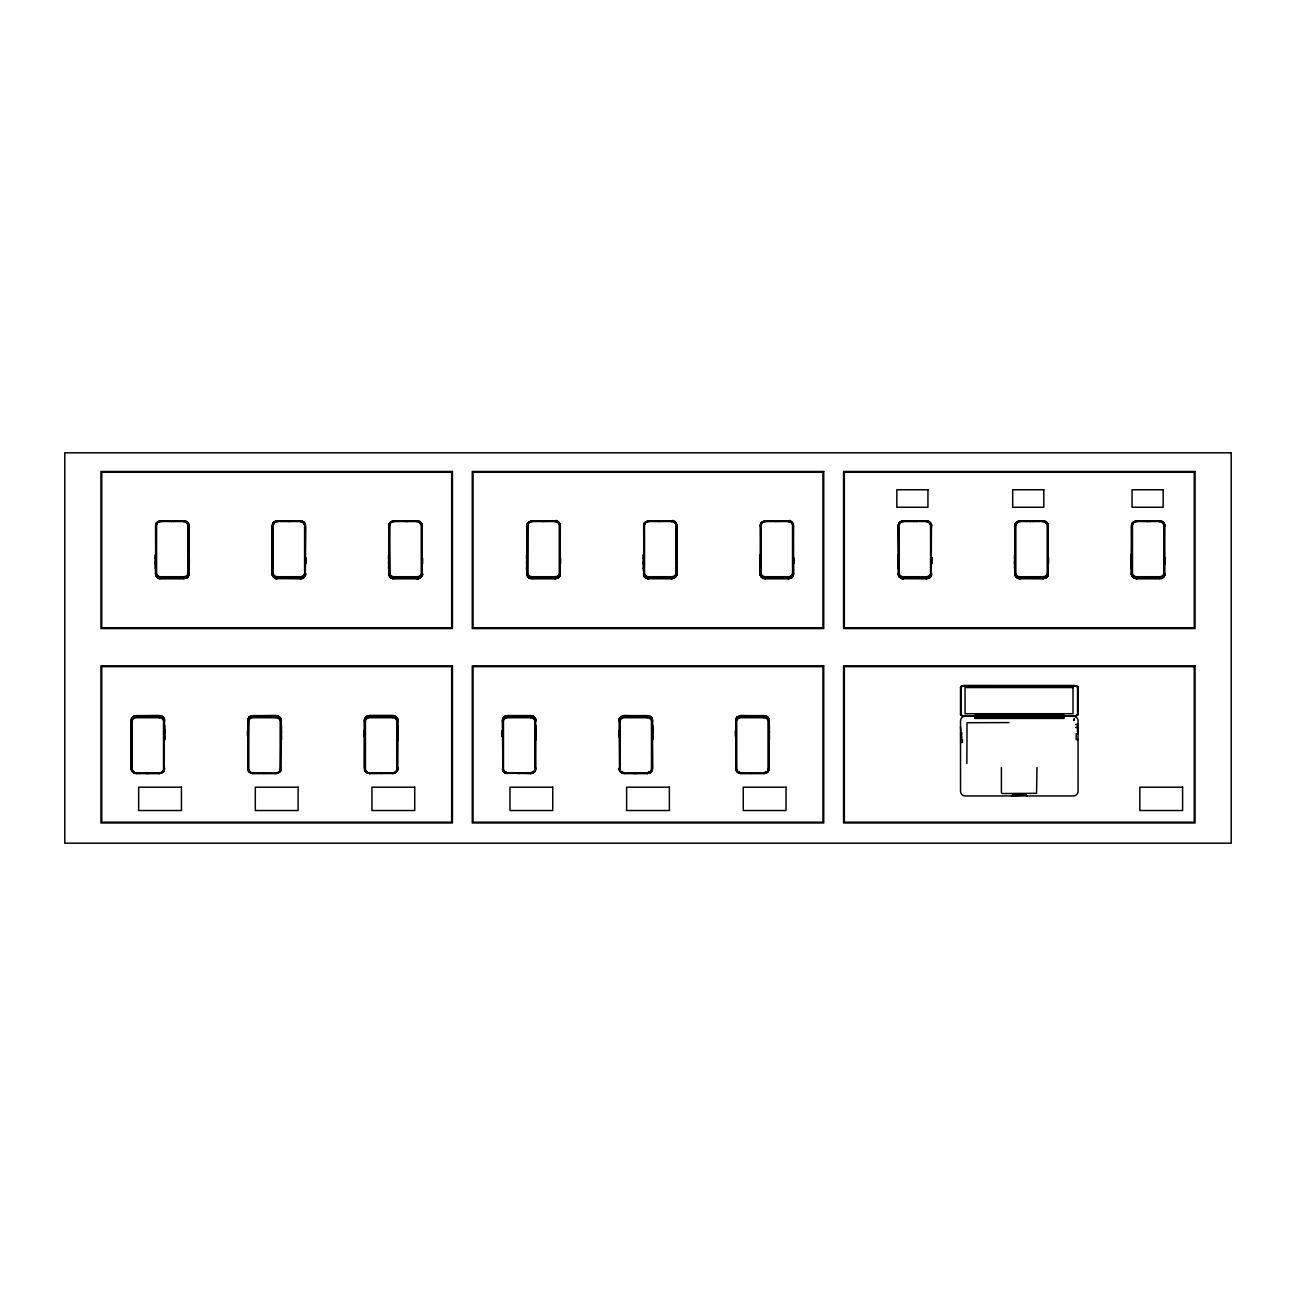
<?xml version="1.0" encoding="UTF-8"?>
<svg xmlns="http://www.w3.org/2000/svg" width="1296" height="1296" viewBox="0 0 1296 1296"><rect width="100%" height="100%" fill="white"/><g stroke="black" fill="none" stroke-linecap="round" stroke-linejoin="round"><path stroke-width="1.5" d="M131.107 736.922L131.301 730.393M131.398 736.922L131.398 730.231M155.439 564.943L155.536 560.228M155.439 559.548L155.536 554.51M164.867 739.838L164.867 734.962M164.867 734.168L164.867 729.567M188.714 564.214L188.811 557.523M189.005 563.971L189.005 557.523M247.747 736.922L247.941 730.393M248.038 736.922L248.038 730.231M272.079 564.894L272.176 560.228M272.079 559.499L272.176 554.51M281.507 739.838L281.507 734.962M281.507 734.168L281.507 729.567M305.354 564.214L305.451 557.523M305.645 563.971L305.645 557.523M364.387 736.922L364.387 730.523M364.678 736.922L364.678 730.231M388.719 564.894L388.816 560.228M388.719 559.499L388.816 554.51M398.147 739.838L398.147 734.962M398.147 734.168L398.147 729.567M421.994 564.214L421.994 557.944M422.285 563.971L422.285 557.944M502.411 736.922L502.411 730.523M502.605 736.922L502.702 730.231M526.743 564.894L526.84 560.228M526.743 559.499L526.84 554.51M535.88 739.886L535.977 734.897M535.88 734.216L535.977 729.502M560.018 564.214L560.018 557.944M560.309 557.944L560.018 563.663M619.051 736.922L619.051 730.523M619.245 736.922L619.342 730.523M643.383 564.894L643.48 560.228M643.383 559.499L643.48 554.51M652.52 739.886L652.617 734.897M652.52 734.216L652.617 729.502M676.658 564.214L676.658 557.944M676.949 557.944L676.658 563.663M735.691 736.922L735.691 730.523M735.885 736.922L735.982 730.523M760.023 564.894L760.12 560.228M760.023 559.499L760.12 554.51M769.16 739.886L769.257 734.897M769.16 734.216L769.257 729.502M769.451 734.962L769.451 739.336M793.298 564.214L793.298 557.944M793.589 557.944L793.298 563.663M898.144 554.51L898.047 559.499L898.144 554.558M931.322 557.944L931.322 564.214L931.613 557.944M931.613 563.971L931.613 557.523M931.921 557.588L931.921 563.485M1014.687 560.439L1014.687 564.894L1014.687 560.228M1014.784 554.51L1014.687 559.499L1014.784 554.558M1047.962 557.944L1047.962 564.214L1048.253 558.43M1048.253 563.971L1048.253 557.588M1048.561 557.588L1048.561 563.485M1131.327 560.439L1131.327 564.894L1131.327 560.228M1131.424 554.51L1131.327 559.499L1131.424 554.558M1164.602 557.944L1164.602 564.214L1164.893 558.754M1164.893 563.971L1164.893 557.588M1165.201 557.588L1165.201 563.485M364.678 736.792L364.678 735.626M304.949 575.618L300.413 578.632M393.984 716.72L392.656 715.57L369.603 715.57L365.926 716.899L365.083 718.826L369.587 715.57L392.656 715.57L396.333 717.887L396.317 716.899L397.37 720.155M389.95 576.331L389.513 575.618L391.684 578.081L390.355 577.546L390.339 576.558L394.033 578.826L417.085 578.826L419.645 578.291L420.763 576.558L417.053 578.632M531.878 716.186L533.239 716.153L507.611 715.619L505.019 716.234L503.933 717.887L507.611 716.558L507.611 715.57L530.68 715.57L533.272 716.234L535.394 720.155M560.309 525.35L560.164 574.484L555.077 578.632M619.537 720.155L619.569 718.826L624.251 715.57L649.912 716.234L652.342 718.988L652.455 734.022M676.301 575.343L675.378 577.579L675.427 576.558L671.717 578.632M736.177 720.155L737.23 716.899L737.213 717.887L740.891 716.558L740.891 715.57L766.552 716.234L768.982 718.988L769.095 734.022M790.981 577.271L788.373 578.875L793.346 574.517L793.589 525.35M927.742 577.724L926.397 578.875L926.413 577.886L930.091 576.558L930.074 577.546L931.451 575.456C932.083 571.714 930.058 579.62 930.965 575.343L930.496 576.59M1044.382 577.724L1043.053 578.891L1043.053 577.886L1047.557 575.618M160.769 578.632L157.059 576.558L157.108 577.579L158.404 578.081L156.233 575.618L157.415 577.19M131.593 767.88L131.803 771.347L136.307 773.615L159.376 773.615L163.879 771.347L164.398 718.988L163.004 716.866L163.053 717.887L159.343 715.813L160.655 715.716M277.409 578.632L272.873 575.618L274.914 578.243L273.699 576.558M248.233 767.88L248.443 771.347L252.947 773.615L276.016 773.615L280.519 771.347L281.038 718.988L275.983 715.813L277.295 715.716M394.049 578.632L392.688 577.724M392.639 715.57L393.935 715.716M532.073 578.632L527.537 575.618M530.647 715.813L533.272 717.174M648.713 578.632L647.368 578.713L671.749 578.826L674.341 577.271M647.287 715.813L649.912 716.234L648.518 716.186M765.353 578.632L762.745 578.259L761.643 576.558L765.32 577.886L788.389 577.886M763.927 715.813L766.519 716.153L767.637 717.887M903.377 578.632L902.032 578.713L898.841 575.618L900.947 578.178L900.023 577.433M1020.017 578.632L1016.307 576.558L1016.356 577.579L1017.652 578.081L1015.481 575.618L1018.786 578.502L1017.392 577.271M1132.947 576.558L1134.113 578.275L1132.121 575.618L1136.657 578.632M134.978 716.72L134.978 715.732L131.803 718.826L133.844 716.202L132.629 717.887L136.307 716.558L160.704 716.72M249.383 716.866L248.443 718.826L249.286 716.899L249.269 717.887L251.748 715.943M368.258 715.732L368.258 716.72M530.712 577.724L532.057 578.826L555.109 578.826L556.438 577.724M622.922 716.72L624.267 715.619L647.32 715.619L649.912 717.174M739.562 716.72L740.907 715.619L763.96 715.619L766.552 717.174M763.992 577.724L765.337 578.826L788.389 578.826L789.718 577.724M1135.296 577.724L1136.641 578.826L1159.693 578.826L1164.197 575.618M1136.641 578.826L1134.032 577.271M186.268 522.774L186.397 521.446L183.805 520.83L159.408 520.992L156.233 523.098L156.022 526.565M302.908 522.774L303.037 521.446L300.445 520.83L276.048 520.992L272.873 523.098L272.662 526.565M419.548 522.774L419.677 521.446L417.085 520.83L392.688 520.992L389.513 523.098L389.302 526.565M506.412 772.108L505.1 771.784L505.019 772.999L530.68 773.615L535.183 771.347L535.394 719.912L535.394 769.322A4.747 4.115 0 0 1 530.647 773.42M621.659 772.06L624.251 773.615L647.32 773.615L650.997 772.286L652.52 768.155L652.277 739.935M738.299 772.06L740.891 773.615L763.96 773.615L767.637 772.286L769.144 768.091L768.917 739.935M928.876 522.774L929.005 521.446L926.413 520.83L902.016 520.992L898.841 523.098L898.63 526.565M1045.516 522.774L1045.645 521.446L1043.053 520.83L1018.656 520.992L1015.481 523.098L1015.27 526.565M155.893 526.549L156.184 525.253M131.107 721.078L132.111 717.806L131.269 718.988L131.171 768.042M188.519 574.29L188.6 575.618L188.843 524.2L186.397 521.446M189.005 573.367L188.357 575.586M163.928 769.192L164.576 768.155M164.333 767.929L163.053 772.286M164.398 770.245L164.511 768.042M272.354 524.2L272.354 575.456L276.145 578.599L275.044 577.838M272.533 526.549L272.824 525.253M247.747 721.078L248.152 718.826L247.811 768.042M304.123 576.558L301.725 578.729L304.641 576.639L305.159 574.29M304.997 575.586L305.645 573.367M303.037 521.446L304.949 523.098L305.581 526.403L305.338 575.602L305.645 574.306L304.528 576.59M280.568 769.192L281.216 768.155M280.859 767.896L279.693 772.286M280.519 771.347L281.151 768.042M281.038 770.245L281.216 769.095M388.994 524.2L389.578 576.655M389.173 526.549L389.464 525.253M364.387 721.078L364.792 718.826L364.873 769.322A4.747 4.115 0 0 0 369.619 773.42M421.799 574.29L421.88 575.618L422.123 524.2L419.677 521.446M422.285 573.367L421.637 575.586M397.208 769.192L397.856 768.155M397.499 767.896L397.159 771.347L393.984 773.453L369.587 773.615L365.083 771.347L364.873 767.88M396.333 772.286L397.791 768.042M397.159 771.347L397.856 769.095M559.661 525.253C561.249 529.432 559.192 518.335 555.109 520.83L532.04 520.83L527.537 523.098L527.326 574.533L527.326 525.123A4.747 4.115 0 0 1 532.073 521.024L555.077 521.024A4.747 4.115 0 0 1 559.823 525.123L560.309 574.306M527.018 524.2L527.197 554.542M527.488 525.496L527.197 526.549L527.537 523.098M506.412 716.186L502.411 720.139L502.897 769.322A4.747 4.115 0 0 0 507.643 773.42M502.411 721.078L502.929 718.826L502.897 720.155M559.823 574.29L559.904 575.618L560.066 562.675M560.309 573.367L559.305 576.639L555.093 578.826M535.637 739.935L535.702 770.245M535.734 767.977L534.357 772.286M676.301 525.253C677.889 529.432 675.832 518.335 671.749 520.83L648.68 520.83L644.177 523.098L643.966 574.533L643.966 525.123A4.747 4.115 0 0 1 648.713 521.024L671.717 521.024A4.747 4.115 0 0 1 676.463 525.123L676.949 574.306M643.658 524.2L643.837 554.542M645.003 522.158L643.966 526.565L644.177 523.098M619.051 721.078L619.569 718.826L619.537 769.322A4.747 4.115 0 0 0 624.283 773.42M676.463 574.29L676.544 575.618L676.706 562.675M676.949 525.35L676.804 574.484L675.07 577.19L671.717 578.389M676.642 575.602L676.949 573.367M792.941 525.253C794.529 529.432 792.472 518.335 788.389 520.83L765.32 520.83L760.817 523.098L760.606 574.533L760.606 525.123A4.747 4.115 0 0 1 765.353 521.024L788.357 521.024A4.747 4.115 0 0 1 793.103 525.123L793.589 574.306M760.298 524.2L760.477 554.542M760.298 525.139L760.606 526.565L760.817 523.098M736.209 718.826L736.177 769.322A4.747 4.115 0 0 0 740.923 773.42M735.691 721.078L737.57 717.012M792.941 575.343L792.585 576.639L793.103 574.29M792.941 575.586L793.589 573.367M898.501 526.549L898.792 525.253M929.005 521.446L931.451 524.2L931.208 575.618L931.127 574.29M931.208 575.618L931.613 573.367M1015.141 526.549L1015.432 525.253M1047.767 574.29L1047.848 575.618L1048.091 524.2L1045.645 521.446M1047.735 575.618L1048.253 573.367M1048.027 575.57C1049.063 571.309 1045.775 580.365 1046.731 576.558M1164.893 525.35L1163.371 522.158L1161.022 520.992L1136.624 520.83L1132.121 523.098L1131.91 526.565M1131.602 524.2L1131.602 575.456L1135.361 578.68M1131.781 526.549L1132.072 525.253M1164.407 574.29L1164.488 575.618L1164.731 524.2M1164.375 575.618L1164.893 573.367M132.629 772.286L132.808 770.974M187.483 522.158L187.369 523.357M249.269 772.286L249.448 770.974M304.009 523.357L304.123 522.158M365.909 772.286L366.088 770.974M420.763 522.158L420.649 523.357M930.091 522.158L929.912 523.471M1046.731 522.158L1046.552 523.471M1163.192 523.471L1163.371 522.158M133.715 717.174L133.747 716.153L136.323 715.619L159.376 715.57L159.376 716.558M187.483 576.558L186.316 578.275L188.309 575.618M250.355 717.174L250.387 716.153L252.963 715.619L276.016 715.57L277.344 716.72M303.037 577.271L302.778 577.838M366.995 717.174L367.027 716.153L369.603 715.619M419.677 577.271L419.645 578.291L421.589 575.618M557.701 577.271L557.669 578.291L559.661 575.343M738.299 717.174L739.66 715.846M790.981 578.21L792.067 576.558M929.005 577.271L928.924 578.275L930.917 575.618M1045.645 577.271L1045.564 578.275L1046.374 577.19M1162.285 577.271L1162.204 578.275L1163.014 577.19M304.123 523.098L304.9 524.2L304.949 523.098M505.019 772.999L503.107 771.347L503.528 769.937M560.147 524.2L559.661 525.496L559.613 523.098M621.659 772.999L619.747 771.347L620.168 769.937M676.253 523.098L676.301 525.496L676.787 524.2M738.299 772.999L735.869 769.241M792.893 523.098L792.472 524.507M1162.285 521.446L1164.148 524.2L1164.197 523.098M187.466 577.546L186.381 578.259M304.106 577.546L302.778 578.081M365.909 717.887L365.958 716.866L368.388 716.186M620.573 717.887L623.02 715.846M1014.833 714.695L1014.007 714.533L1014.833 714.371M188.519 526.565L188.843 524.2M131.269 770.245L131.35 767.929M305.159 526.565L304.949 524.038M247.909 770.245L247.99 767.929M503.107 770.407L502.654 767.929L503.528 770.18M930.091 523.098L931.208 525.398M1046.731 523.098L1048.091 525.139L1047.767 574.533M1164.197 524.038L1164.407 574.533M188.293 576.607L188.357 575.343L187.223 577.514L187.888 576.331M305.483 575.456L303.944 577.562L304.997 575.343M503.059 719.102L503.528 718.114M619.699 719.102L619.763 717.838L623.052 715.943M736.339 719.102L736.808 718.114M1047.136 576.331L1047.605 575.343M1162.091 578.178L1164.245 575.343M1026.626 521.478L1027.145 521.284M188.989 574.371L187.888 576.59M364.451 768.042L364.549 718.988L366.169 716.931M503.107 771.347L502.637 718.875M619.747 771.347L619.277 718.875M736.387 771.347L735.869 718.924M792.682 576.655L793.346 562.675M186.397 577.271L183.789 578.826L160.736 578.826L158.404 577.838M392.704 578.713L391.684 577.838M287.534 521.203L288.392 521.543M291.195 521.3L290.369 520.927M266.02 773.275L263.023 773.372M405.227 521.494L404.093 521.089M382.66 773.275L379.663 773.372M545.616 521.527L545.859 521.3M778.896 521.527L779.139 521.3M914.134 520.927L913.421 521.543M1030.774 520.927L1029.947 521.332L1030.774 521.624M1147.041 521.624L1147.414 521.624M133.796 771.784L133.715 772.999M250.436 771.784L250.355 772.999M367.076 771.784L366.995 772.999M1021.216 714.566L1022.382 714.436M1013.877 714.695L1012.565 714.647L1013.99 714.501M304.074 523.26L303.037 522.385M1163.322 523.26L1162.156 522.774M301.774 577.724L300.429 578.826L276.145 578.599M530.777 578.68L527.553 576.607L527.488 575.343M646.348 577.838C642.816 576.315 648.13 579.636 647.352 577.724L644.177 575.618M764.057 578.68L762.728 577.271M765.191 715.846L765.288 716.72M156.184 525.496L156.233 523.098M158.144 521.446L155.779 526.516L155.714 575.456L158.177 578.291L159.457 578.729L159.408 577.724M188.179 576.671L188.843 575.456M131.107 769.095L131.123 720.074L132.224 717.854M272.824 525.496L272.873 523.098M163.879 771.347L163.928 768.949M247.909 718.988L249.626 717.012M247.747 769.095L248.573 717.773M248.395 719.102L248.864 717.854M388.994 525.139L390.339 522.158M389.464 525.496L389.513 523.098M421.637 575.343C417.506 582.779 428.101 567.259 419.418 578.081M422.123 575.456L420.714 577.579M364.549 718.988L366.266 717.012M364.387 769.095L364.403 720.074L365.504 717.854M559.192 576.59L560.147 574.517M559.564 576.655L560.147 575.456M502.573 718.988L504.29 717.012L503.107 717.887M502.573 719.928L503.528 717.854M644.015 525.463L644.242 524.2M535.345 768.982L535.183 771.347M535.118 770.245L535.475 769.046M675.832 576.59L676.787 574.517M676.787 575.456L671.733 578.826M619.213 718.988L620.93 717.012M619.358 718.843L620.055 717.806M619.213 719.928L620.168 717.854M652.115 769.046C650.187 771.881 652.811 767.07 652.342 770.245M651.823 771.347L652.212 769.095M650.997 772.286L652.034 767.88M792.472 576.59L793.427 574.517M735.853 718.988L736.517 717.773M735.853 719.928L736.808 717.854M768.982 770.245L768.512 768.949L768.463 771.347M768.755 769.046L767.588 771.185M898.792 525.496L898.841 523.098M1015.432 525.496L1017.392 521.446M1047.136 576.59L1047.848 575.618M1047.508 576.655L1048.091 575.456M1132.072 525.496L1132.121 523.098M1164.181 576.607C1165.736 571.39 1163.905 578.648 1160.957 578.68M1164.148 576.655L1164.731 575.456M188.26 524.2L188.309 523.098M421.54 524.2L421.589 523.098M1047.508 524.2L1047.557 523.098M364.792 769.046L364.549 770.245M619.569 768.982L619.537 767.88L620.168 770.18M162.697 717.255L161.935 716.153L161.968 717.174M278.348 716.607L278.608 717.174M394.988 716.607L395.248 717.174M762.728 578.21L760.817 575.618M792.763 524.281L793.071 525.463L792.472 524.264M157.059 522.158L156.298 524.2M156.443 524.362L157.415 523.406L156.67 524.507M171.752 521.543L170.813 521.089M273.699 522.158L272.889 524.119M273.083 524.362L274.055 523.406L273.197 524.443M132.111 717.806L132.986 717.012M163.669 770.083L163.004 771.185M163.053 771.347L163.863 770.326M389.723 524.362L390.339 523.098M280.082 770.18L279.693 771.347M279.58 771.088L280.309 770.083M527.974 524.507L528.363 522.158M527.666 524.281L528.476 523.357M559.613 576.558L557.572 578.243M396.949 770.083L396.333 771.347M644.387 524.362L646.088 522.385M534.244 771.088L535.054 770.164M619.747 717.887L620.833 716.931M789.653 578.68L792.472 576.331M791.807 577.514L792.893 576.558M650.884 771.088L651.823 770.407M899.667 522.158L898.339 525.204L898.97 576.671M899.051 524.362L900.752 521.446M899.165 524.443L899.667 523.098M736.387 717.887L737.392 716.882M930.917 576.558L928.746 578.081M1016.307 522.158L1015.027 525.269L1014.962 575.456L1016.42 577.579M1015.691 524.362L1016.663 523.406L1015.918 524.507M1047.557 576.558L1045.386 578.081M1132.947 522.158L1132.137 524.119M1132.331 524.362L1132.947 523.098M1132.445 524.443L1133.206 523.568M1163.014 577.433L1163.776 576.59M529.481 578.291C528.007 575.635 529.092 579.652 529.448 577.271M931.306 525.35L931.127 574.533M273.958 577.514L272.889 576.607M278.348 716.364L280.519 718.826M528.622 577.514L527.747 576.655M644.128 575.343L646.348 578.081M1017.392 714.598L1018.364 714.598M1016.647 714.501L1018.413 714.469M274.914 578.243L274.784 577.271M391.554 578.243L391.424 577.271M646.169 578.275L646.088 577.271M900.833 578.275L900.752 577.271M931.468 526.468L931.451 525.139M1048.108 526.468L1048.091 525.139M736.339 768.949L735.836 767.977L735.853 770.245M1164.748 526.468L1164.731 525.139M185.004 578.502L187.126 577.19M274.055 523.649L274.784 521.446M391.424 521.446L389.529 524.119M528.412 523.26L529.448 522.385M249.269 716.947L250.484 716.202L249.626 717.255M249.448 716.882L250.614 716.364M365.909 716.947L367.027 716.153M674.212 578.243L675.07 577.19M762.728 522.385L760.655 525.463L761.643 522.158M776.531 521.494L775.526 521.527M503.933 716.947L505.051 716.153L505.019 717.174M790.852 578.243L792.067 577.498M620.573 716.947L623.052 716.186M928.924 578.275L930.042 577.579M737.213 716.947L739.692 716.186M737.57 717.255L739.692 715.943M1045.564 578.275L1046.731 577.498M1134.049 522.45L1132.996 523.26L1134.032 521.446M793.184 525.398L793.427 524.2M736.387 770.407L735.934 767.929M162.794 716.931L164.398 718.988M396.074 716.931L397.678 718.988L397.678 770.245M534.244 716.866L535.232 719.102L533.012 716.364M650.997 717.887L649.652 716.364M767.621 716.899L766.292 716.364M407.543 521.575L406.782 521.527M520.409 773.291L519.89 773.518M637.049 773.291L636.53 773.518M1150.346 521.543L1149.617 520.927M163.442 718.114L163.879 718.826M279.337 717.012L280.519 717.887L279.434 716.931M644.193 576.607L645.359 577.433M397.208 719.102L397.159 717.887M760.833 576.607L760.768 575.343L761.821 577.562M652.52 769.095L652.504 720.074L651.613 717.79L652.034 720.155M1133.303 577.433L1132.137 576.607M1019.126 714.371L1018.85 714.695M184.291 577.741L185.215 577.255M300.931 577.741L301.855 577.255M303.037 578.21L300.429 578.826M417.571 577.595L418.495 577.255L417.571 577.741M419.418 577.838L418.365 578.729L418.414 577.724M419.677 578.21L417.069 578.826M555.595 577.741L556.519 577.4L555.595 577.741A4.423 3.823 0 0 0 556.81 577.417M555.077 578.389L557.442 577.838M556.373 578.68L557.701 578.21M250.614 716.607L251.748 716.186M672.235 577.595L673.159 577.255M788.875 577.595L789.799 577.255M788.357 578.389L790.722 577.838M505.213 716.267L507.627 715.7M926.899 577.595L927.823 577.255L926.899 577.741M928.746 577.838L926.397 578.826L902.032 578.713M927.644 578.599L929.005 578.21M1043.539 577.595L1044.463 577.255L1043.539 577.741M1045.386 577.838L1043.037 578.826L1018.672 578.713M1045.645 578.21L1044.252 578.259M531.878 772.108L533.191 771.784L533.272 772.999M532.008 772.513L533.239 771.898M1160.179 577.595L1161.103 577.255L1160.179 577.741M1162.026 577.838L1160.892 578.502L1162.285 578.21M648.518 772.108L649.782 771.671L649.912 772.999M648.632 772.335L649.831 771.784M648.648 772.513L649.895 771.995M765.158 772.108L766.422 771.671L766.552 772.999M765.272 772.335L766.471 771.784M765.288 772.513L766.535 771.995M528.476 577.579L527.553 576.607M974.641 716.202L965.277 716.186A4.666 4.666 0 0 0 960.53 721.078L960.53 791.192A4.666 4.666 0 0 0 965.277 795.938L1073.331 795.938A4.666 4.666 0 0 0 1078.078 791.192L1078.045 720.463A4.666 4.666 0 0 0 1073.963 716.364L1064.016 716.202M173.502 521.527L174.539 521.17M421.929 526.549L420.763 523.098M158.177 578.291L158.144 577.271M389.059 575.57L389.302 574.29M527.861 576.639L527.326 574.29M644.128 575.586L644.501 576.639M760.768 575.586L761.027 576.655M1015.027 575.57L1015.27 574.29M1131.667 575.57L1131.91 574.29M535.232 718.859L535.815 734.022M543.251 521.494L542.246 521.527M659.891 521.494L658.886 521.527M160.736 577.886L185.134 577.724M1136.624 577.886L1161.022 577.724M135.076 715.846L159.376 715.619M251.716 715.846L276.016 715.619M251.618 716.72L276.016 716.558M622.922 715.781L624.267 715.619M739.562 715.781L740.907 715.619M1026.837 795.938L1025.719 795.047L1011.82 795.76L1012.954 794.61L1025.719 794.61L1026.983 795.938M527.245 575.618L526.84 573.367M1073.315 715.991L1073.898 715.975A4.147 1.588 0 0 0 1077.543 714.582L1077.543 687.334A4.147 1.588 0 0 0 1073.898 685.94L1073.396 685.924M188.519 574.533L189.005 525.35M305.159 574.533L305.483 524.2M421.799 574.533L422.123 524.2M526.549 568.361L527.148 575.602L526.905 574.436M643.189 568.361L644.242 576.655M759.829 568.361L760.428 575.602L760.185 574.436M277.376 577.886L300.445 577.886M394.016 577.886L417.085 577.886M532.04 577.886L555.109 577.886M647.352 577.724L671.749 577.886M902.016 577.724L926.413 577.886M1018.656 577.724L1043.053 577.886M1073.331 716.186A4.666 1.782 0 0 0 1078.078 714.371L1078.078 687.285A4.666 1.782 0 0 0 1073.963 685.471L965.277 685.471A4.666 1.782 0 0 0 960.53 687.285L960.53 714.371A4.666 1.782 0 0 0 964.03 716.137A4.147 1.588 0 0 1 961.065 714.582L961.065 687.334A4.147 1.588 0 0 1 964.71 685.94L1073.315 685.924M369.587 716.558L392.656 716.558M507.611 716.558L530.68 716.558M624.251 716.558L647.32 716.558M740.891 716.558L763.96 716.558M974.754 716.639L1063.854 716.558M974.754 717.952L1063.854 717.952M1008.952 722.585L967.01 722.731L966.865 763.474M1075.988 724.351L1078.078 724.351M1075.988 724.739L1077.608 724.739L1077.608 727.299L1075.988 727.299M960.53 726.813L960.806 731.187M1075.988 727.672L1078.078 727.672M1078.078 728.854L1078.078 731.9M1077.316 731.576L1077.608 729.178M960.53 732.694L961.762 732.694L961.762 734.686L960.53 734.686M1078.078 733.714L1076.182 733.714L1076.182 739.579L1078.078 739.498M960.53 736.015L961.762 736.015L961.762 738.007L960.53 738.007M960.53 739.417L962.426 739.417L962.426 742.462L960.53 742.462M962.426 739.708L961.097 739.708L961.097 742.171L962.426 742.171M148.586 773.372L146.173 773.501M517.687 773.518L519.89 773.372M634.327 773.372L636.53 773.372M769.16 769.095L768.674 719.912L768.674 769.322A4.747 4.115 0 0 1 763.927 773.42M899.683 577.546L899.667 576.558M1033.187 520.943L1033.398 520.976M662.207 521.154L662.499 521.332M750.967 773.518L750.238 773.356M634.327 773.518L633.598 773.356M1149.196 521.494L1150.151 521.154M1032.556 521.494L1033.625 521.203M915.916 521.494L917.147 521.251M290.045 521.591L290.741 521.105M1132.558 576.59L1131.489 574.436L1131.91 525.123A4.747 4.115 0 0 1 1136.657 521.024L1159.661 521.024A4.747 4.115 0 0 1 1164.407 525.123L1164.407 573.091A4.747 4.115 0 0 1 1159.661 577.206L1136.657 577.206A4.747 4.115 0 0 1 1131.91 573.091M388.832 574.371L389.302 525.123A4.747 4.115 0 0 1 394.049 521.024L417.053 521.024A4.747 4.115 0 0 1 421.799 525.123L421.799 573.091A4.747 4.115 0 0 1 417.053 577.206L394.049 577.206A4.747 4.115 0 0 1 389.302 573.091M272.192 574.371L272.662 525.123A4.747 4.115 0 0 1 277.409 521.024L300.413 521.024A4.747 4.115 0 0 1 305.159 525.123L305.159 573.091A4.747 4.115 0 0 1 300.413 577.206L277.409 577.206A4.747 4.115 0 0 1 272.662 573.091M397.613 718.875L397.37 769.322A4.747 4.115 0 0 1 392.623 773.42M280.973 718.875L280.73 769.322A4.747 4.115 0 0 1 275.983 773.42M164.381 718.924L164.09 769.322A4.747 4.115 0 0 1 159.343 773.42M1163.192 577.562L1163.371 576.558M388.816 525.35L388.962 574.484L392.785 578.599M272.176 525.35L272.322 574.484L273.31 576.59M1134.292 577.838L1135.426 578.259M1017.652 577.838L1018.786 578.259M901.012 577.838L902.146 578.259M900.752 578.21L902.146 578.502L898.841 576.558M762.988 577.838L764.122 578.259M646.088 578.21L647.449 578.599M529.708 577.838L530.842 578.259M529.448 578.21L530.809 578.599M391.424 578.21L392.753 578.68M274.784 578.21L276.113 578.68M738.428 771.671L739.692 772.108M158.144 578.21L159.505 578.599M621.788 771.671L623.052 772.108M393.887 715.846L395.248 716.234M505.051 771.898L506.282 772.513M277.247 715.846L278.608 716.234M160.607 715.846L161.968 716.234M643.723 575.57L643.545 574.436M1045.645 522.385L1047.346 524.362M929.005 522.385L930.787 524.281L930.917 523.098M790.981 522.385L792.018 523.26M762.988 578.081L761.141 576.639M674.341 522.385L675.378 523.26M557.701 522.385L558.738 523.26M766.357 716.267L767.637 716.947M419.677 522.385L421.459 524.281L420.406 523.406M649.717 716.267L650.997 716.947M533.077 716.267L534.357 717.887M186.397 522.385L188.098 524.362M395.053 716.267L396.333 716.947M394.988 716.364L395.977 717.255M278.413 716.267L279.693 717.887M161.773 716.267L163.053 716.947M161.708 716.364L164.268 718.843L164.576 721.078M652.52 768.155L651.872 768.949M621.853 716.267L621.659 717.174M1015.092 525.35L1014.962 524.2M898.452 525.35L898.322 524.2M1163.014 523.406L1163.986 524.362M1163.111 523.568L1163.889 524.443M1046.374 523.406L1047.249 524.443M929.734 523.406L930.706 524.362M929.734 523.649L930.496 524.507M767.524 716.866L768.982 718.988M650.884 716.866L651.823 717.887M420.406 523.649L421.168 524.507M389.513 576.558L390.598 577.514M303.766 523.406L304.738 524.362M303.766 523.649L304.528 524.507M395.977 717.012L397.678 718.988M187.483 523.098L188.843 525.139M187.126 523.406L188.001 524.443M365.504 770.18L366.266 771.039M365.294 770.083L366.023 771.088M364.63 767.929L365.909 771.347M248.654 770.083L249.626 771.039M247.909 769.306L249.269 771.347M132.014 770.083L132.986 771.039M131.933 770.164L132.678 771.185M131.269 769.306L132.629 771.347M1131.424 525.35L1131.489 574.436M155.552 574.371L156.022 525.123A4.747 4.115 0 0 1 160.769 521.024L183.773 521.024A4.747 4.115 0 0 1 188.519 525.123L188.519 573.091A4.747 4.115 0 0 1 183.773 577.206L160.769 577.206A4.747 4.115 0 0 1 156.022 573.091M155.731 525.204L155.714 524.2M1015.546 524.2L1015.481 523.098M1015.918 576.59L1014.93 574.484L1015.27 525.123A4.747 4.115 0 0 1 1020.017 521.024L1043.021 521.024A4.747 4.115 0 0 1 1047.767 525.123L1047.767 573.091A4.747 4.115 0 0 1 1043.021 577.206L1020.017 577.206A4.747 4.115 0 0 1 1015.27 573.091M899.278 576.59L898.29 574.484L898.63 525.123A4.747 4.115 0 0 1 903.377 521.024L926.381 521.024A4.747 4.115 0 0 1 931.127 525.123L931.127 573.091A4.747 4.115 0 0 1 926.381 577.206L903.377 577.206A4.747 4.115 0 0 1 898.63 573.091M898.549 575.618L899.165 576.639M792.893 524.038L793.233 558.738M760.298 574.517L761.254 576.59M676.253 524.038L676.642 525.35M675.832 524.264L676.544 525.398M768.852 718.843L768.139 717.806L768.512 719.102M768.982 719.928L768.026 718.114M643.658 574.517L644.614 576.59M736.096 769.046L736.808 770.18M559.613 524.038L560.147 525.139M559.597 524.119L560.002 525.35M559.192 524.264L559.904 525.398M651.694 717.773L652.342 718.988M651.386 717.854L652.277 719.928L652.034 769.322A4.747 4.115 0 0 1 647.287 773.42M527.018 574.517L527.974 576.59M619.877 770.164L619.407 767.896M619.277 769.176L619.747 770.407M534.973 717.79L535.702 718.988M534.746 717.854L535.702 719.928L535.345 718.826M503.156 770.245L502.767 767.896M389.837 576.639L388.816 573.367M396.722 717.854L397.678 719.928M280.309 717.79L281.038 718.988M280.082 717.854L281.038 719.928M156.67 576.59L155.714 574.517L155.536 525.35M163.442 717.854L164.398 719.928M506.38 715.846L506.282 716.72M395.167 771.784L395.248 772.999M278.527 771.784L278.608 772.999M161.887 771.784L161.968 772.999M1131.424 574.306L1131.732 575.602M1131.424 573.367L1131.959 575.618M1048.091 524.2L1048.253 525.35M1015.319 575.618L1014.784 525.35M1014.784 573.367L1015.092 575.602M931.451 524.2L931.613 525.35M898.63 574.29L898.792 575.343M898.679 575.618L898.144 525.35M898.144 573.367L898.452 575.602M760.606 574.29L760.655 575.618L760.12 573.367M769.16 721.078L768.755 718.826L768.674 720.155M676.723 525.269L676.593 558.738M643.966 574.29L644.015 575.618L643.48 573.367M652.212 718.843L652.52 721.078M619.051 769.095L619.213 770.245M560.131 525.204L559.953 558.738M535.572 718.843L535.88 721.078M502.411 769.095L502.573 770.245M389.059 574.517L389.351 575.618M397.321 718.826L397.856 721.078M272.662 574.29L272.824 575.343M272.419 574.517L272.711 575.618M272.176 573.367L272.484 575.602M280.811 718.826L281.216 721.078M280.681 718.826L280.73 720.155M156.022 574.29L156.071 575.618M155.536 573.367L155.941 575.618M164.041 718.826L164.09 720.155M1159.661 578.632L1159.693 577.886M252.979 715.813L252.947 716.558M183.773 578.632L183.805 577.886M136.339 715.813L136.307 716.558M1019.984 578.875L1019.984 577.886M903.344 578.875L903.344 577.886M765.32 578.875L765.32 577.886M648.68 578.875L648.68 577.886M1161.022 520.992L1161.022 521.932M1159.693 520.83L1159.693 521.77M1136.624 520.83L1136.624 521.77M1135.296 520.992L1135.296 521.932M1131.133 555.109L1131.133 558.932M1131.133 560.779L1131.133 564.343M1131.133 565.607L1131.133 568.685M1044.382 520.992L1044.382 521.932M1043.053 520.83L1043.053 521.77M1036.978 767.605L1036.557 793.314L1002.31 793.541L1001.403 792.634L1001.403 767.491M1019.984 520.83L1019.984 521.77M1018.656 520.992L1018.656 521.932M1014.493 555.109L1014.493 558.932M1014.493 560.779L1014.493 564.343M1014.493 565.607L1014.493 568.685M960.903 732.985L960.903 734.411M960.903 736.387L960.903 737.618M927.742 520.992L927.742 521.932M926.413 520.83L926.413 521.77M903.344 520.83L903.344 521.77M902.016 520.992L902.016 521.932M897.853 555.109L897.853 558.932M897.853 560.779L897.853 564.343M897.853 565.607L897.853 568.685M793.897 558.268L793.897 563.485M792.067 522.158L792.067 523.098M789.718 520.992L789.718 521.932M788.389 520.83L788.389 521.77M769.451 725.76L769.451 728.838M769.451 730.102L769.451 733.666M768.512 768.949L768.803 767.896L767.637 772.286M765.32 520.83L765.32 521.77M763.992 520.992L763.992 521.932M763.96 772.675L763.96 773.615M759.829 555.109L759.829 558.932M759.829 560.779L759.829 564.343M759.829 565.607L759.829 568.685M740.891 772.675L740.891 773.615M737.213 771.347L737.213 772.286M735.383 730.96L735.383 736.177M677.257 558.268L677.257 563.485M675.427 522.158L675.427 523.098M673.078 520.992L673.078 521.932M673.078 577.724L672.948 578.259M671.749 520.83L671.749 521.77M652.811 725.76L652.811 728.838M652.811 730.102L652.811 733.666M652.811 735.512L652.811 739.336M648.68 520.83L648.68 521.77M648.648 715.781L648.648 716.72M647.352 520.992L647.352 521.932M647.32 772.675L647.32 773.615M645.003 576.558L645.003 577.498M643.189 555.109L643.189 558.932M643.189 560.779L643.189 564.343M643.189 565.607L643.189 568.685M624.251 772.675L624.251 773.615M620.573 771.347L620.573 772.286M618.743 730.96L618.743 736.177M560.617 558.268L560.617 563.485M558.787 522.158L558.787 523.098M558.787 576.558L558.43 577.19M556.438 520.992L556.438 521.932M555.109 520.83L555.109 521.77M536.171 725.76L536.171 728.838M536.171 730.102L536.171 733.666M536.171 735.512L536.171 739.336M532.04 520.83L532.04 521.77M532.008 715.781L532.008 716.72M530.712 520.992L530.712 521.932M530.68 772.675L530.68 773.615M528.363 576.558L528.363 577.498M526.549 555.109L526.549 558.932M526.549 560.779L526.549 564.343M526.549 565.607L526.549 568.685M507.611 772.675L507.611 773.615M503.933 771.347L503.933 772.286M502.103 730.96L502.103 736.177M422.593 558.268L422.593 563.485M418.414 520.992L418.414 521.932M417.085 520.83L417.085 521.77M398.147 725.76L398.147 728.838M397.953 730.085L397.953 733.682M397.953 735.496L397.953 739.352M394.016 520.83L394.016 521.77M392.688 520.992L392.688 521.932M392.656 772.675L392.656 773.615M388.525 555.109L388.525 558.932M388.525 560.779L388.525 564.343M388.525 565.607L388.525 568.685M369.587 772.675L369.587 773.615M365.083 770.407L365.083 771.347M364.079 730.96L364.079 736.177M305.953 558.268L305.953 563.485M301.774 520.992L301.774 521.932M300.445 520.83L300.445 521.77M281.507 725.76L281.507 728.838M281.313 730.085L281.313 733.682M281.313 735.496L281.313 739.352M277.376 520.83L277.376 521.77M276.048 520.992L276.048 521.932M276.048 577.724L276.048 578.664M276.016 772.675L276.016 773.615M271.885 555.109L271.885 558.932M271.885 560.779L271.885 564.343M271.885 565.607L271.885 568.685M252.947 772.675L252.947 773.615M248.443 770.407L248.443 771.347M248.103 719.912L248.233 769.322A4.747 4.115 0 0 0 252.979 773.42M247.439 730.96L247.439 736.177M189.313 558.268L189.313 563.485M185.134 520.992L185.134 521.932M183.805 520.83L183.805 521.77M164.867 725.76L164.867 728.838M164.673 730.085L164.673 733.682M164.673 735.496L164.673 739.352M160.736 520.83L160.736 521.77M159.408 520.992L159.408 521.932M159.376 772.675L159.376 773.615M155.245 555.109L155.245 558.932M155.245 560.779L155.245 564.343M155.245 565.607L155.245 568.685M136.307 772.675L136.307 773.615M131.803 770.407L131.803 771.347M131.463 719.912L131.593 769.322A4.747 4.115 0 0 0 136.339 773.42M130.799 730.96L130.799 736.177M1163.452 575.084A4.423 3.823 0 0 1 1163.014 576.007M1161.394 577.417A4.423 3.823 0 0 1 1160.325 577.789M1046.812 575.084A4.423 3.823 0 0 1 1046.374 576.007M1044.754 577.417A4.423 3.823 0 0 1 1043.685 577.789M930.172 575.084A4.423 3.823 0 0 1 929.734 576.007M928.114 577.417A4.423 3.823 0 0 1 927.045 577.789M760.606 573.091A4.747 4.115 0 0 0 765.353 577.206L788.357 577.206A4.747 4.115 0 0 0 793.103 573.091M791.71 576.007A4.423 3.823 0 0 1 791.014 576.801M790.09 577.417A4.423 3.823 0 0 1 789.021 577.789M643.966 573.091A4.747 4.115 0 0 0 648.713 577.206L671.717 577.206A4.747 4.115 0 0 0 676.463 573.091M675.07 576.007A4.423 3.823 0 0 1 674.374 576.801M673.45 577.417A4.423 3.823 0 0 1 672.381 577.789M527.326 573.091A4.747 4.115 0 0 0 532.073 577.206L555.077 577.206A4.747 4.115 0 0 0 559.823 573.091M558.43 576.007A4.423 3.823 0 0 1 557.734 576.801M420.844 575.084A4.423 3.823 0 0 1 420.406 576.007M418.786 577.417A4.423 3.823 0 0 1 417.717 577.789M304.204 575.084A4.423 3.823 0 0 1 303.766 576.007M302.146 577.417A4.423 3.823 0 0 1 301.077 577.789M187.564 575.084A4.423 3.823 0 0 1 187.126 576.007M185.506 577.417A4.423 3.823 0 0 1 184.437 577.789M1078.078 687.544A4.666 1.782 0 0 0 1073.963 685.746L965.277 685.73A4.666 1.782 0 0 0 960.53 687.544M1078.078 714.112A4.666 1.782 0 0 1 1073.331 715.927L965.277 715.927A4.666 1.782 0 0 1 960.53 714.112M768.674 721.354A4.747 4.115 0 0 0 763.927 717.239L740.923 717.239A4.747 4.115 0 0 0 736.177 721.354M737.57 718.438A4.423 3.823 0 0 1 738.266 717.644M652.034 721.354A4.747 4.115 0 0 0 647.287 717.239L624.283 717.239A4.747 4.115 0 0 0 619.537 721.354M620.93 718.438A4.423 3.823 0 0 1 621.626 717.644M535.394 721.354A4.747 4.115 0 0 0 530.647 717.239L507.643 717.239A4.747 4.115 0 0 0 502.897 721.354M504.29 718.438A4.423 3.823 0 0 1 504.986 717.644M397.37 721.354A4.747 4.115 0 0 0 392.623 717.239L369.619 717.239A4.747 4.115 0 0 0 364.873 721.354M280.73 721.354A4.747 4.115 0 0 0 275.983 717.239L252.979 717.239A4.747 4.115 0 0 0 248.233 721.354M164.09 721.354A4.747 4.115 0 0 0 159.343 717.239L136.339 717.239A4.747 4.115 0 0 0 131.593 721.354M898.047 560.228L898.047 564.894L898.144 560.228M1231.2 452.822L64.8 452.822L64.8 843.178L1231.2 843.178L1231.2 452.822M452.434 471.485L100.958 471.485L100.958 628.56L452.434 628.56L452.434 471.485M823.738 471.485L472.262 471.485L472.262 628.56L823.738 628.56L823.738 471.485M1195.042 471.485L843.566 471.485L843.566 628.56L1195.042 628.56L1195.042 471.485M451.656 472.262L101.736 472.262L101.736 627.782L451.656 627.782L451.656 472.262M822.96 472.262L473.04 472.262L473.04 627.782L822.96 627.782L822.96 472.262M1194.264 472.262L844.344 472.262L844.344 627.782L1194.264 627.782L1194.264 472.262M927.936 489.758L896.832 489.758L896.832 507.254L927.936 507.254L927.936 489.758M1043.798 489.758L1012.694 489.758L1012.694 507.254L1043.798 507.254L1043.798 489.758M1163.16 489.758L1132.056 489.758L1132.056 507.254L1163.16 507.254L1163.16 489.758M183.773 521.51L160.769 521.51A4.18 3.613 0 0 0 156.589 525.123L156.589 573.091A4.18 3.613 0 0 0 160.769 576.72L183.773 576.72A4.18 3.613 0 0 0 187.952 573.091L187.952 525.123A4.18 3.613 0 0 0 183.773 521.51M300.413 521.51L277.409 521.51A4.18 3.613 0 0 0 273.229 525.123L273.229 573.091A4.18 3.613 0 0 0 277.409 576.72L300.413 576.72A4.18 3.613 0 0 0 304.592 573.091L304.592 525.123A4.18 3.613 0 0 0 300.413 521.51M417.053 521.51L394.049 521.51A4.18 3.613 0 0 0 389.869 525.123L389.869 573.091A4.18 3.613 0 0 0 394.049 576.72L417.053 576.72A4.18 3.613 0 0 0 421.232 573.091L421.232 525.123A4.18 3.613 0 0 0 417.053 521.51M555.077 521.51L532.073 521.51A4.18 3.613 0 0 0 527.893 525.123L527.893 573.091A4.18 3.613 0 0 0 532.073 576.72L555.077 576.72A4.18 3.613 0 0 0 559.256 573.091L559.256 525.123A4.18 3.613 0 0 0 555.077 521.51M671.717 521.51L648.713 521.51A4.18 3.613 0 0 0 644.533 525.123L644.533 573.091A4.18 3.613 0 0 0 648.713 576.72L671.717 576.72A4.18 3.613 0 0 0 675.896 573.091L675.896 525.123A4.18 3.613 0 0 0 671.717 521.51M788.357 521.51L765.353 521.51A4.18 3.613 0 0 0 761.173 525.123L761.173 573.091A4.18 3.613 0 0 0 765.353 576.72L788.357 576.72A4.18 3.613 0 0 0 792.536 573.091L792.536 525.123A4.18 3.613 0 0 0 788.357 521.51M926.381 521.51L903.377 521.51A4.18 3.613 0 0 0 899.197 525.123L899.197 573.091A4.18 3.613 0 0 0 903.377 576.72L926.381 576.72A4.18 3.613 0 0 0 930.56 573.091L930.56 525.123A4.18 3.613 0 0 0 926.381 521.51M1043.021 521.51L1020.017 521.51A4.18 3.613 0 0 0 1015.837 525.123L1015.837 573.091A4.18 3.613 0 0 0 1020.017 576.72L1043.021 576.72A4.18 3.613 0 0 0 1047.2 573.091L1047.2 525.123A4.18 3.613 0 0 0 1043.021 521.51M1159.661 521.51L1136.657 521.51A4.18 3.613 0 0 0 1132.477 525.123L1132.477 573.091A4.18 3.613 0 0 0 1136.657 576.72L1159.661 576.72A4.18 3.613 0 0 0 1163.84 573.091L1163.84 525.123A4.18 3.613 0 0 0 1159.661 521.51M452.434 665.885L100.958 665.885L100.958 822.96L452.434 822.96L452.434 665.885M823.738 665.885L472.262 665.885L472.262 822.96L823.738 822.96L823.738 665.885M1195.042 665.885L843.566 665.885L843.566 822.96L1195.042 822.96L1195.042 665.885M451.656 666.662L101.736 666.662L101.736 822.182L451.656 822.182L451.656 666.662M822.96 666.662L473.04 666.662L473.04 822.182L822.96 822.182L822.96 666.662M1194.264 666.662L844.344 666.662L844.344 822.182L1194.264 822.182L1194.264 666.662M1073.023 687.544L965.066 687.544L965.066 713.723L1073.023 713.723L1073.023 687.544M1063.854 715.181L974.754 715.181L974.754 718.421L1063.854 718.421L1063.854 715.181M159.343 717.725L136.339 717.725A4.18 3.613 0 0 0 132.16 721.354L132.16 769.322A4.18 3.613 0 0 0 136.339 772.934L159.343 772.934A4.18 3.613 0 0 0 163.523 769.322L163.523 721.354A4.18 3.613 0 0 0 159.343 717.725M275.983 717.725L252.979 717.725A4.18 3.613 0 0 0 248.8 721.354L248.8 769.322A4.18 3.613 0 0 0 252.979 772.934L275.983 772.934A4.18 3.613 0 0 0 280.163 769.322L280.163 721.354A4.18 3.613 0 0 0 275.983 717.725M392.623 717.725L369.619 717.725A4.18 3.613 0 0 0 365.44 721.354L365.44 769.322A4.18 3.613 0 0 0 369.619 772.934L392.623 772.934A4.18 3.613 0 0 0 396.803 769.322L396.803 721.354A4.18 3.613 0 0 0 392.623 717.725M530.647 717.725L507.643 717.725A4.18 3.613 0 0 0 503.464 721.354L503.464 769.322A4.18 3.613 0 0 0 507.643 772.934L530.647 772.934A4.18 3.613 0 0 0 534.827 769.322L534.827 721.354A4.18 3.613 0 0 0 530.647 717.725M647.287 717.725L624.283 717.725A4.18 3.613 0 0 0 620.104 721.354L620.104 769.322A4.18 3.613 0 0 0 624.283 772.934L647.287 772.934A4.18 3.613 0 0 0 651.467 769.322L651.467 721.354A4.18 3.613 0 0 0 647.287 717.725M763.927 717.725L740.923 717.725A4.18 3.613 0 0 0 736.744 721.354L736.744 769.322A4.18 3.613 0 0 0 740.923 772.934L763.927 772.934A4.18 3.613 0 0 0 768.107 769.322L768.107 721.354A4.18 3.613 0 0 0 763.927 717.725M1074.303 718.713L1074.109 720.43L1074.303 718.713M181.44 787.19L138.672 787.19L138.672 810.518L181.44 810.518L181.44 787.19M298.08 787.19L255.312 787.19L255.312 810.518L298.08 810.518L298.08 787.19M414.72 787.19L371.952 787.19L371.952 810.518L414.72 810.518L414.72 787.19M552.744 787.19L509.976 787.19L509.976 810.518L552.744 810.518L552.744 787.19M669.384 787.19L626.616 787.19L626.616 810.518L669.384 810.518L669.384 787.19M786.024 787.19L743.256 787.19L743.256 810.518L786.024 810.518L786.024 787.19M1182.6 787.19L1139.832 787.19L1139.832 810.518L1182.6 810.518L1182.6 787.19"/></g></svg>
